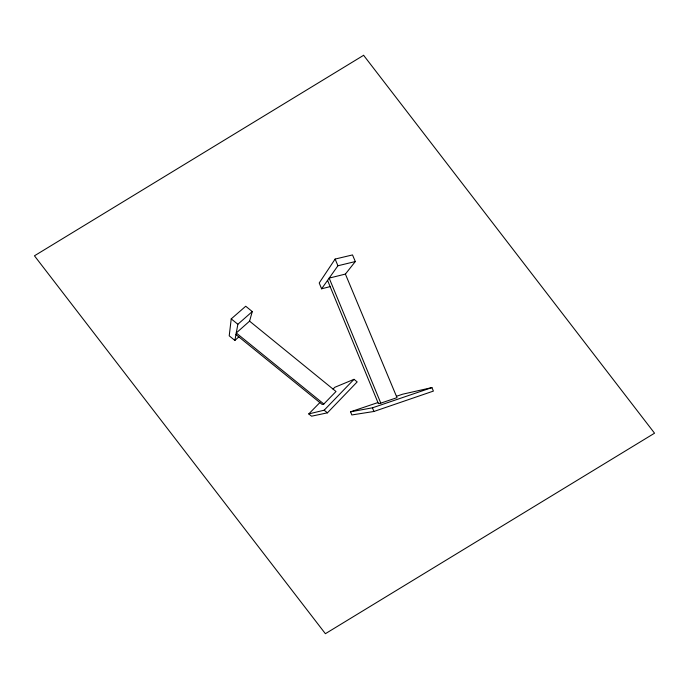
<?xml version="1.0" encoding="UTF-8"?>
<svg xmlns="http://www.w3.org/2000/svg" width="689" height="689" viewBox="0 0 689 689"><rect width="100%" height="100%" fill="white"/><g stroke="black" fill="none" stroke-linecap="round" stroke-linejoin="round"><path stroke-width="1.03" d="M249.573 321.152L336.008 391.498L323.839 404.012L236.258 332.976L249.573 321.152L252.269 311.566L245.732 306.243L231.228 318.886L229.213 335.836L234.889 340.426L238.842 336.887M234.889 340.426L237.86 324.269L252.269 311.566M345.396 274.084L397.002 397.648L380.802 403.134L329.17 278.115L345.396 274.084L355.309 261.553L352.518 254.93L335.13 259.064L319.214 282.972L321.599 288.803L330.143 286.624M321.599 288.803L337.92 265.765L355.309 261.553M319.86 402.583L308.767 413.925L311.566 416.19L327.421 412.84L357.178 381.904L354.025 379.32L334.802 387.296L333.045 389.096M308.767 413.925L324.166 410.196L354.025 379.32M377.951 402.548L350.555 411.807L351.829 414.95L373.929 411.479L433.407 391.085L431.917 387.588L402.66 394.194L396.442 396.296M350.555 411.807L372.43 407.819L431.917 387.588M323.839 404.012L322.228 404.495L235.965 334.561M380.802 403.134L378.39 403.625L327.568 280.38M231.228 318.886L237.86 324.269M324.166 410.196L327.421 412.84M335.13 259.064L337.92 265.765M372.43 407.819L373.929 411.479M363.611 55.301L34.45 255.808L325.389 633.699L654.55 433.192L363.611 55.301"/></g></svg>
